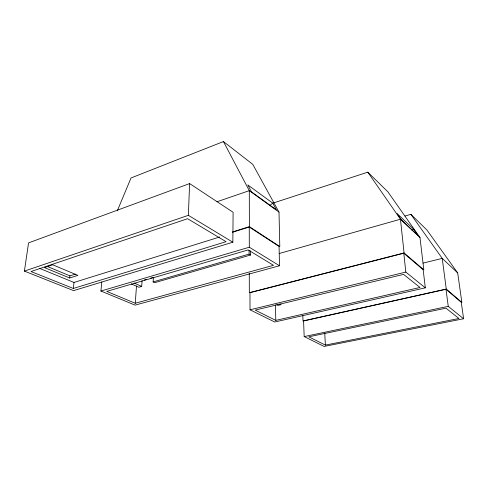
<?xml version="1.0" encoding="UTF-8"?>
<svg xmlns="http://www.w3.org/2000/svg" width="488" height="488" viewBox="0 0 488 488"><rect width="100%" height="100%" fill="white"/><g stroke="black" fill="none" stroke-linecap="round" stroke-linejoin="round"><path stroke-width="0.73" d="M232.855 242.213L233.105 212.28L189.612 183.579L28.56 242.878L24.4 271.102L73.566 290.622L232.855 242.213L188.362 215.336L24.4 271.102M188.362 215.336L189.612 183.579M250.576 250.838L250.594 255.017L154.745 282.668L153.116 281.918L153.397 277.385M131.296 283.912L138.842 287.255L141.697 286.432L142.093 280.618M135.255 303.255L273.506 265.326L248.13 249.923L106.744 291.403L135.255 303.255L136.5 285.944M232.55 232.233L249.246 227.018L279.069 246.464L279.508 265.753L135.06 305.134L100.918 291.049L101.785 281.948M73.316 288.463L226.078 241.694L187.599 218.703L30.994 271.529L73.316 288.463L73.999 282.454L219.643 237.022M69.662 277.995L77.885 275.378L52.753 264.789L44.445 267.589L69.662 277.995L69.912 275.86L75.39 274.11M117.303 210.834L131.028 177.961L223.437 141.563L252.772 164.352L279.002 212.103L279.807 246.519L249.386 226.658L232.684 231.885M269.583 205.704L272.719 203.118L276.397 209.84L251.448 191.814L247.806 184.921L272.719 203.118M412.012 230.287L413.562 229.116L418.057 235.521L401.661 220.125L397.092 213.549L413.562 229.116M216.995 201.757L249.289 190.662L279.002 212.103M273.237 203.032L367.8 172.172L387.868 191.808L419.973 237.528L423.822 269.834L404.07 252.924L400.453 219.216L367.8 172.172M100.918 291.049L249.301 247.215L279.508 265.753M144.259 279.984L146.43 279.343M150.762 278.075L152.927 277.434M153.116 281.918L249.1 254.12L250.594 255.017M405.028 216.001L410.884 214.336L426.982 230.098L457.689 272.914L461.861 302.389L446.276 289.048L442.22 258.396L410.884 214.336M279.191 253.516L400.453 219.216L419.973 237.528M404.07 252.924L249.325 292.66L249.27 273.213M403.79 253.229L249.966 292.702L250.021 309.795L274.72 322.013L425.316 287.835L423.169 269.785L403.79 253.229L405.809 272.084L425.316 287.835M423.023 263.111L442.22 258.396L457.689 272.914M250.021 309.795L405.809 272.084M275.793 320.372L420.009 287.475L403.564 274.378L255.2 310.1L275.793 320.372L275.488 304.945M446.276 289.048L303.017 320.939L302.822 315.626M445.995 289.286L303.585 320.97L304.176 336.58L324.117 346.437L463.6 318.755L461.282 302.346L445.995 289.286L448.259 306.366L463.6 318.755M304.176 336.58L448.259 306.366M325.368 345.101L458.933 318.481L445.989 308.172L308.751 336.811L325.368 345.101L324.752 332.999M39.613 268.388L73.999 282.454M46.836 266.259L69.912 275.86M134.163 283.064L141.697 286.432M276.818 304.664L278.13 305.366L281.131 304.646L279.825 303.945M223.437 141.563L249.289 190.662L249.386 226.658M249.246 227.018L249.301 247.215M249.087 250.362L249.1 254.12"/></g></svg>
